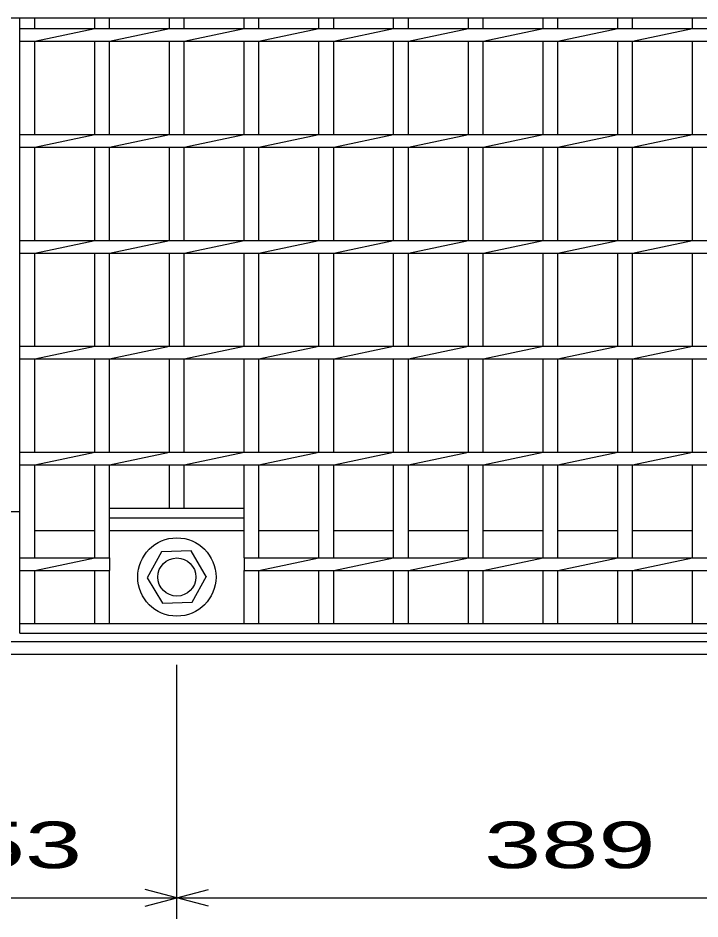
# Model space of a CAD drawing. Units: millimetres, scale not verified. Extents: x -1820 to 1731, y -1282 to 1054.
# Drawn here: x -830.9 to -508.8, y -496 to -70.5 of the extents above; entities that cross this region are included whole.
import ezdxf
from ezdxf.enums import TextEntityAlignment as Align

# ---------------------------------------------------------------- set-up
doc = ezdxf.new("R2010")
doc.units = ezdxf.units.MM
doc.header["$LTSCALE"] = 10
for name, color, linetype, lineweight in [('16', 3, 'Continuous', 25), ('19', 6, 'Continuous', 25), ('22', 4, 'Continuous', 25)]:
    doc.layers.add(name, color=color, linetype=linetype, lineweight=lineweight)
doc.styles.add('ベクトル', font='')
doc.styles.get('ベクトル').set_extended_font_data('ベクトル')

msp = doc.modelspace()

# ---------------------------------------------------------------- linework, layer by layer
at = {"layer": '16'}
for p, q in [((-263, -70.5), (-1437, -70.5)), ((-830, -356.5), (-830, -70.5)), ((-823, -75.5), (-823, -70.5)), ((-794.7, -75.5), (-794.7, -70.5)), ((-787.7, -75.5), (-787.7, -70.5)), ((-759.4, -75.5), (-759.4, -70.5)), ((-752.4, -75.5), (-752.4, -70.5)), ((-724.1, -75.5), (-724.1, -70.5)), ((-717.1, -75.5), (-717.1, -70.5)), ((-688.8, -75.5), (-688.8, -70.5)), ((-681.8, -75.5), (-681.8, -70.5)), ((-653.5, -75.5), (-653.5, -70.5)), ((-646.5, -75.5), (-646.5, -70.5)), ((-618.2, -75.5), (-618.2, -70.5)), ((-611.2, -75.5), (-611.2, -70.5)), ((-582.9, -75.5), (-582.9, -70.5)), ((-575.9, -75.5), (-575.9, -70.5)), ((-547.6, -75.5), (-547.6, -70.5)), ((-540.6, -75.5), (-540.6, -70.5)), ((-512.3, -75.5), (-512.3, -70.5)), ((-830, -75.5), (-293, -75.5)), ((-830, -81.5), (-830, -75.5)), ((-823, -81.5), (-794.7, -75.5)), ((-787.7, -81.5), (-759.4, -75.5)), ((-752.4, -81.5), (-724.1, -75.5)), ((-717.1, -81.5), (-688.8, -75.5)), ((-681.8, -81.5), (-653.5, -75.5)), ((-646.5, -81.5), (-618.2, -75.5)), ((-611.2, -81.5), (-582.9, -75.5)), ((-575.9, -81.5), (-547.6, -75.5)), ((-540.6, -81.5), (-512.3, -75.5)), ((-830, -81.5), (-293, -81.5)), ((-823, -125.5), (-823, -81.5)), ((-794.7, -125.5), (-794.7, -81.5)), ((-787.7, -125.5), (-787.7, -81.5)), ((-759.4, -125.5), (-759.4, -81.5)), ((-752.4, -125.5), (-752.4, -81.5)), ((-724.1, -125.5), (-724.1, -81.5)), ((-717.1, -125.5), (-717.1, -81.5)), ((-688.8, -125.5), (-688.8, -81.5)), ((-681.8, -125.5), (-681.8, -81.5)), ((-653.5, -125.5), (-653.5, -81.5)), ((-646.5, -125.5), (-646.5, -81.5)), ((-618.2, -125.5), (-618.2, -81.5)), ((-611.2, -125.5), (-611.2, -81.5)), ((-582.9, -125.5), (-582.9, -81.5)), ((-575.9, -125.5), (-575.9, -81.5)), ((-547.6, -125.5), (-547.6, -81.5)), ((-540.6, -125.5), (-540.6, -81.5)), ((-512.3, -125.5), (-512.3, -81.5)), ((-830, -125.5), (-293, -125.5)), ((-830, -131.5), (-830, -125.5)), ((-823, -131.5), (-794.7, -125.5)), ((-787.7, -131.5), (-759.4, -125.5)), ((-752.4, -131.5), (-724.1, -125.5)), ((-717.1, -131.5), (-688.8, -125.5)), ((-681.8, -131.5), (-653.5, -125.5)), ((-646.5, -131.5), (-618.2, -125.5)), ((-611.2, -131.5), (-582.9, -125.5)), ((-575.9, -131.5), (-547.6, -125.5)), ((-540.6, -131.5), (-512.3, -125.5)), ((-830, -131.5), (-293, -131.5)), ((-823, -175.5), (-823, -131.5)), ((-794.7, -175.5), (-794.7, -131.5)), ((-787.7, -175.5), (-787.7, -131.5)), ((-759.4, -175.5), (-759.4, -131.5)), ((-752.4, -175.5), (-752.4, -131.5)), ((-724.1, -175.5), (-724.1, -131.5)), ((-717.1, -175.5), (-717.1, -131.5)), ((-688.8, -175.5), (-688.8, -131.5)), ((-681.8, -175.5), (-681.8, -131.5)), ((-653.5, -175.5), (-653.5, -131.5)), ((-646.5, -175.5), (-646.5, -131.5)), ((-618.2, -175.5), (-618.2, -131.5)), ((-611.2, -175.5), (-611.2, -131.5)), ((-582.9, -175.5), (-582.9, -131.5)), ((-575.9, -175.5), (-575.9, -131.5)), ((-547.6, -175.5), (-547.6, -131.5)), ((-540.6, -175.5), (-540.6, -131.5)), ((-512.3, -175.5), (-512.3, -131.5)), ((-830, -175.5), (-293, -175.5)), ((-830, -181.5), (-830, -175.5)), ((-823, -181.5), (-794.7, -175.5)), ((-787.7, -181.5), (-759.4, -175.5)), ((-752.4, -181.5), (-724.1, -175.5)), ((-717.1, -181.5), (-688.8, -175.5)), ((-681.8, -181.5), (-653.5, -175.5)), ((-646.5, -181.5), (-618.2, -175.5)), ((-611.2, -181.5), (-582.9, -175.5)), ((-575.9, -181.5), (-547.6, -175.5)), ((-540.6, -181.5), (-512.3, -175.5)), ((-830, -181.5), (-293, -181.5)), ((-823, -225.5), (-823, -181.5)), ((-794.7, -225.5), (-794.7, -181.5)), ((-787.7, -225.5), (-787.7, -181.5)), ((-759.4, -225.5), (-759.4, -181.5)), ((-752.4, -225.5), (-752.4, -181.5)), ((-724.1, -225.5), (-724.1, -181.5)), ((-717.1, -225.5), (-717.1, -181.5)), ((-688.8, -225.5), (-688.8, -181.5)), ((-681.8, -225.5), (-681.8, -181.5)), ((-653.5, -225.5), (-653.5, -181.5)), ((-646.5, -225.5), (-646.5, -181.5)), ((-618.2, -225.5), (-618.2, -181.5)), ((-611.2, -225.5), (-611.2, -181.5)), ((-582.9, -225.5), (-582.9, -181.5)), ((-575.9, -225.5), (-575.9, -181.5)), ((-547.6, -225.5), (-547.6, -181.5)), ((-540.6, -225.5), (-540.6, -181.5)), ((-512.3, -225.5), (-512.3, -181.5)), ((-830, -225.5), (-293, -225.5)), ((-830, -231.5), (-830, -225.5)), ((-823, -231.5), (-794.7, -225.5)), ((-787.7, -231.5), (-759.4, -225.5)), ((-752.4, -231.5), (-724.1, -225.5)), ((-717.1, -231.5), (-688.8, -225.5)), ((-681.8, -231.5), (-653.5, -225.5)), ((-646.5, -231.5), (-618.2, -225.5)), ((-611.2, -231.5), (-582.9, -225.5)), ((-575.9, -231.5), (-547.6, -225.5)), ((-540.6, -231.5), (-512.3, -225.5)), ((-830, -231.5), (-293, -231.5)), ((-823, -275.5), (-823, -231.5)), ((-794.7, -275.5), (-794.7, -231.5)), ((-787.7, -275.5), (-787.7, -231.5)), ((-759.4, -275.5), (-759.4, -231.5)), ((-752.4, -275.5), (-752.4, -231.5)), ((-724.1, -275.5), (-724.1, -231.5)), ((-717.1, -275.5), (-717.1, -231.5)), ((-688.8, -275.5), (-688.8, -231.5)), ((-681.8, -275.5), (-681.8, -231.5)), ((-653.5, -275.5), (-653.5, -231.5)), ((-646.5, -275.5), (-646.5, -231.5)), ((-618.2, -275.5), (-618.2, -231.5)), ((-611.2, -275.5), (-611.2, -231.5)), ((-582.9, -275.5), (-582.9, -231.5)), ((-575.9, -275.5), (-575.9, -231.5)), ((-547.6, -275.5), (-547.6, -231.5)), ((-540.6, -275.5), (-540.6, -231.5)), ((-512.3, -275.5), (-512.3, -231.5)), ((-830, -275.5), (-293, -275.5)), ((-830, -281.5), (-830, -275.5)), ((-823, -281.5), (-794.7, -275.5)), ((-787.7, -281.5), (-759.4, -275.5)), ((-752.4, -281.5), (-724.1, -275.5)), ((-717.1, -281.5), (-688.8, -275.5)), ((-681.8, -281.5), (-653.5, -275.5)), ((-646.5, -281.5), (-618.2, -275.5)), ((-611.2, -281.5), (-582.9, -275.5)), ((-575.9, -281.5), (-547.6, -275.5)), ((-540.6, -281.5), (-512.3, -275.5)), ((-830, -281.5), (-293, -281.5)), ((-823, -325.5), (-823, -281.5)), ((-794.7, -325.5), (-794.7, -281.5)), ((-787.7, -325.5), (-787.7, -281.5)), ((-759.4, -302), (-759.4, -281.5)), ((-752.4, -302), (-752.4, -281.5)), ((-724.1, -325.5), (-724.1, -281.5)), ((-717.1, -325.5), (-717.1, -281.5)), ((-688.8, -325.5), (-688.8, -281.5)), ((-681.8, -325.5), (-681.8, -281.5)), ((-653.5, -325.5), (-653.5, -281.5)), ((-646.5, -325.5), (-646.5, -281.5)), ((-618.2, -325.5), (-618.2, -281.5)), ((-611.2, -325.5), (-611.2, -281.5)), ((-582.9, -325.5), (-582.9, -281.5)), ((-575.9, -325.5), (-575.9, -281.5)), ((-547.6, -325.5), (-547.6, -281.5)), ((-540.6, -325.5), (-540.6, -281.5)), ((-512.3, -325.5), (-512.3, -281.5)), ((-787.69, -302), (-724.11, -302)), ((-787.69, -306.5), (-787.69, -302)), ((-724.11, -306.5), (-724.11, -302)), ((-787.69, -306.5), (-724.11, -306.5)), ((-823, -312.5), (-794.7, -312.5)), ((-787.69, -312.5), (-724.11, -312.5)), ((-717.1, -312.5), (-688.8, -312.5)), ((-681.8, -312.5), (-653.5, -312.5)), ((-646.5, -312.5), (-618.2, -312.5)), ((-611.2, -312.5), (-582.9, -312.5)), ((-575.9, -312.5), (-547.6, -312.5)), ((-540.6, -312.5), (-512.3, -312.5)), ((-763.19, -322.55), (-769.9, -334.84)), ((-749.2, -322.21), (-763.19, -322.55)), ((-741.9, -334.5), (-749.2, -322.21)), ((-830, -325.5), (-787.69, -325.5)), ((-830, -331.5), (-830, -325.5)), ((-823, -331.5), (-794.7, -325.5)), ((-787.7, -325.5), (-787.7, -331.5)), ((-724.11, -325.5), (-399.4, -325.5)), ((-724.11, -325.5), (-724.1, -325.5)), ((-724.1, -325.5), (-724.1, -331.5)), ((-717.1, -331.5), (-688.8, -325.5)), ((-681.8, -331.5), (-653.5, -325.5)), ((-646.5, -331.5), (-618.2, -325.5)), ((-611.2, -331.5), (-582.9, -325.5)), ((-575.9, -331.5), (-547.6, -325.5)), ((-540.6, -331.5), (-512.3, -325.5)), ((-830, -331.5), (-787.69, -331.5)), ((-823, -356.5), (-823, -331.5)), ((-794.7, -356.5), (-794.7, -331.5)), ((-787.7, -331.5), (-787.69, -331.5)), ((-787.7, -356.5), (-787.7, -331.5)), ((-724.11, -331.5), (-399.4, -331.5)), ((-724.1, -356.5), (-724.1, -331.5)), ((-717.1, -356.5), (-717.1, -331.5)), ((-688.8, -356.5), (-688.8, -331.5)), ((-681.8, -356.5), (-681.8, -331.5)), ((-653.5, -356.5), (-653.5, -331.5)), ((-646.5, -356.5), (-646.5, -331.5)), ((-618.2, -356.5), (-618.2, -331.5)), ((-611.2, -356.5), (-611.2, -331.5)), ((-582.9, -356.5), (-582.9, -331.5)), ((-575.9, -356.5), (-575.9, -331.5)), ((-547.6, -356.5), (-547.6, -331.5)), ((-540.6, -356.5), (-540.6, -331.5)), ((-512.3, -356.5), (-512.3, -331.5)), ((-769.9, -334.84), (-762.6, -346.79)), ((-748.61, -346.45), (-741.9, -334.16)), ((-762.6, -346.79), (-748.61, -346.45)), ((-830, -356.5), (-293, -356.5)), ((-830, -361), (-830, -356.5)), ((-830, -356.5), (-823, -356.5)), ((-794.7, -356.5), (-787.7, -356.5)), ((-759.4, -356.5), (-752.4, -356.5)), ((-724.1, -356.5), (-717.1, -356.5)), ((-688.8, -356.5), (-681.8, -356.5)), ((-653.5, -356.5), (-646.5, -356.5)), ((-618.2, -356.5), (-611.2, -356.5)), ((-582.9, -356.5), (-575.9, -356.5)), ((-547.6, -356.5), (-540.6, -356.5)), ((-512.3, -356.5), (-505.3, -356.5)), ((-830, -361), (-293, -361))]:
    msp.add_line(p, q, dxfattribs=at)
for radius in [18.5, 9]:
    msp.add_circle((-755.9, -334.5), radius, dxfattribs=at)
at = {"layer": '19'}
for p, q in [((-835, -303.5), (-830, -303.5)), ((-1411.5, -365), (-288.5, -365)), ((-1417.5, -371), (-282.5, -371))]:
    msp.add_line(p, q, dxfattribs=at)
at = {"layer": '22'}
for p, q in [((-755.9, -496), (-755.9, -376)), ((-755.9, -486), (-770.9, -482)), ((-755.9, -486), (-740.9, -482)), ((-909.3, -486), (-755.9, -486)), ((-770.9, -490), (-755.9, -486)), ((-740.9, -490), (-755.9, -486)), ((-755.9, -486), (-367.6, -486))]:
    msp.add_line(p, q, dxfattribs=at)

# ---------------------------------------------------------------- texts
at = {"layer": '22', "color": 2, "style": 'ベクトル', "width": 1.65}
for s, p in [(' 153 ', (-895.1, -461)), (' 389 ', (-624.25, -461))]:
    msp.add_text(s, height=21.99, dxfattribs=at).set_placement(p, align=Align.MIDDLE_LEFT)

doc.saveas('drawing.dxf')
